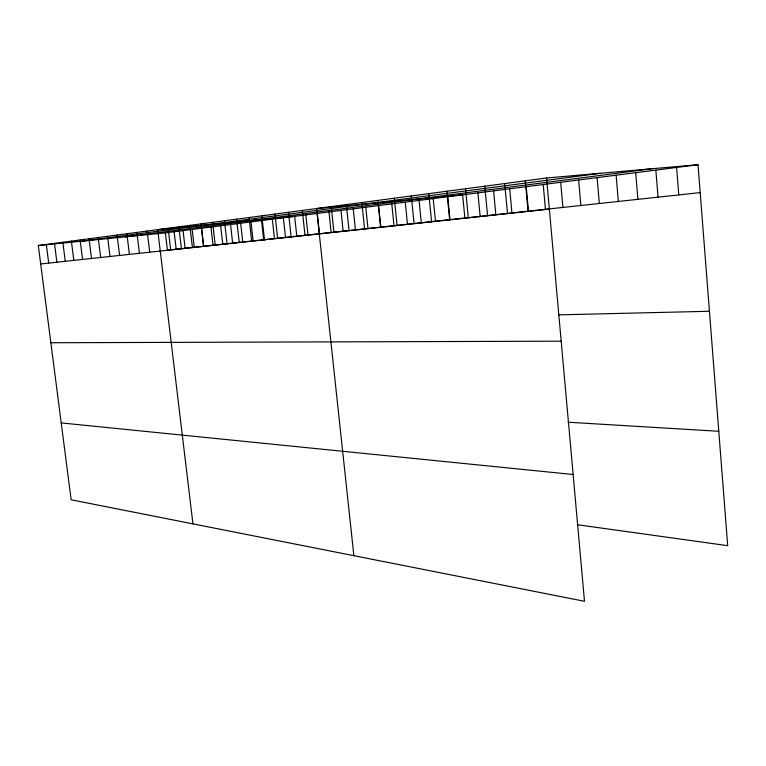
<?xml version="1.0" encoding="UTF-8"?>
<svg xmlns="http://www.w3.org/2000/svg" width="766" height="766" viewBox="0 0 766 766"><rect width="100%" height="100%" fill="white"/><g stroke="black" fill="none" stroke-linecap="round" stroke-linejoin="round"><path stroke-width="1.15" d="M546.56 177.999L584.487 601.291L71.152 499.786L38.3 245.513L546.56 177.999L698.018 164.709L727.7 545.679L577.238 524.71M82.134 241.156L600.285 173.288M125.289 236.866L651.636 168.779M38.3 245.513L165.37 232.883L698.018 164.709M700.191 192.611L167.428 250.166L165.37 232.883M40.684 263.964L549.346 209.089M558.433 314.864L709.44 311.274M50.862 342.747L561.181 341.186M568.056 422.21L718.786 431.296M61.223 422.918L573.121 474.499M54.482 243.368L56.895 262.221M46.305 244.45L48.708 263.102M80.114 239.959L82.575 259.444M71.382 241.118L73.823 260.392M62.841 242.257L65.263 261.311M98.182 237.565L100.662 257.5M89.047 238.772L91.518 258.487M117.083 235.047L119.601 255.451M107.527 236.321L110.017 256.486M136.894 232.414L139.431 253.316M126.878 233.745L129.397 254.398M192.946 523.867L157.681 229.656L294.632 216.338L296.796 236.187M147.158 231.054L149.715 252.205M183.045 230.623L185.123 248.251M178.851 226.841L181.437 248.778M174.121 231.763L176.19 249.218M168.137 228.268L170.713 249.936M210.947 227.052L213.053 245.235M201.075 223.892L203.689 246.384M201.458 228.268L203.555 246.259M192.161 229.455L194.248 247.265M189.824 225.386L192.429 247.6M230.537 224.543L232.653 243.119M224.438 220.79L227.081 243.856M220.637 225.807L222.753 244.182M212.613 222.36L215.236 245.139M250.97 221.929L253.106 240.907M249.027 217.525L251.698 241.204M240.648 223.251L242.774 242.018M236.579 219.172L239.231 242.544M274.946 214.078L277.646 238.408M272.313 219.191L274.467 238.599M261.819 215.821L264.5 239.825M261.532 220.579L263.676 239.768M288.447 212.287L291.147 236.943M283.343 217.783L285.507 237.403M317.277 213.436L319.46 233.735M353.873 555.695L316.569 208.553L462.635 194.832L464.866 218.032M305.825 214.911L307.999 234.971M302.311 210.439L305.021 235.449M340.966 210.411L343.158 231.179M331.228 206.6L333.966 232.328M328.987 211.943L331.171 232.471M361.849 202.53L364.597 229.024M353.222 208.84L355.424 229.848M346.318 204.599L349.057 230.7M378.615 205.585L380.826 227.109M377.839 200.414L380.597 227.301M365.775 207.232L367.977 228.498M405.252 202.176L407.474 224.227M394.318 198.222L397.085 225.52M391.78 203.909L393.992 225.683M419.069 200.414L421.29 222.734M411.304 195.962L414.071 223.682M447.746 196.738L449.968 219.641M446.884 191.241L449.671 219.842M433.23 198.595L435.452 221.211M428.816 193.635L431.593 221.795M465.536 188.762L468.323 217.831M484.792 186.205L487.588 215.753M477.917 192.879L480.148 216.376M509.696 188.809L511.927 212.948M504.698 183.562L507.485 213.609M493.591 190.878L495.822 214.681M526.232 186.693L528.463 211.157M525.275 180.824L528.061 211.387M543.218 184.52L545.449 209.319M578.646 179.991L580.867 205.499M560.683 182.289L562.914 207.433M597.116 177.626L599.328 203.507M616.123 175.194L618.334 201.448M635.694 172.685L637.896 199.332M655.84 170.109L658.042 197.159M676.608 167.448L678.791 194.918"/></g></svg>
